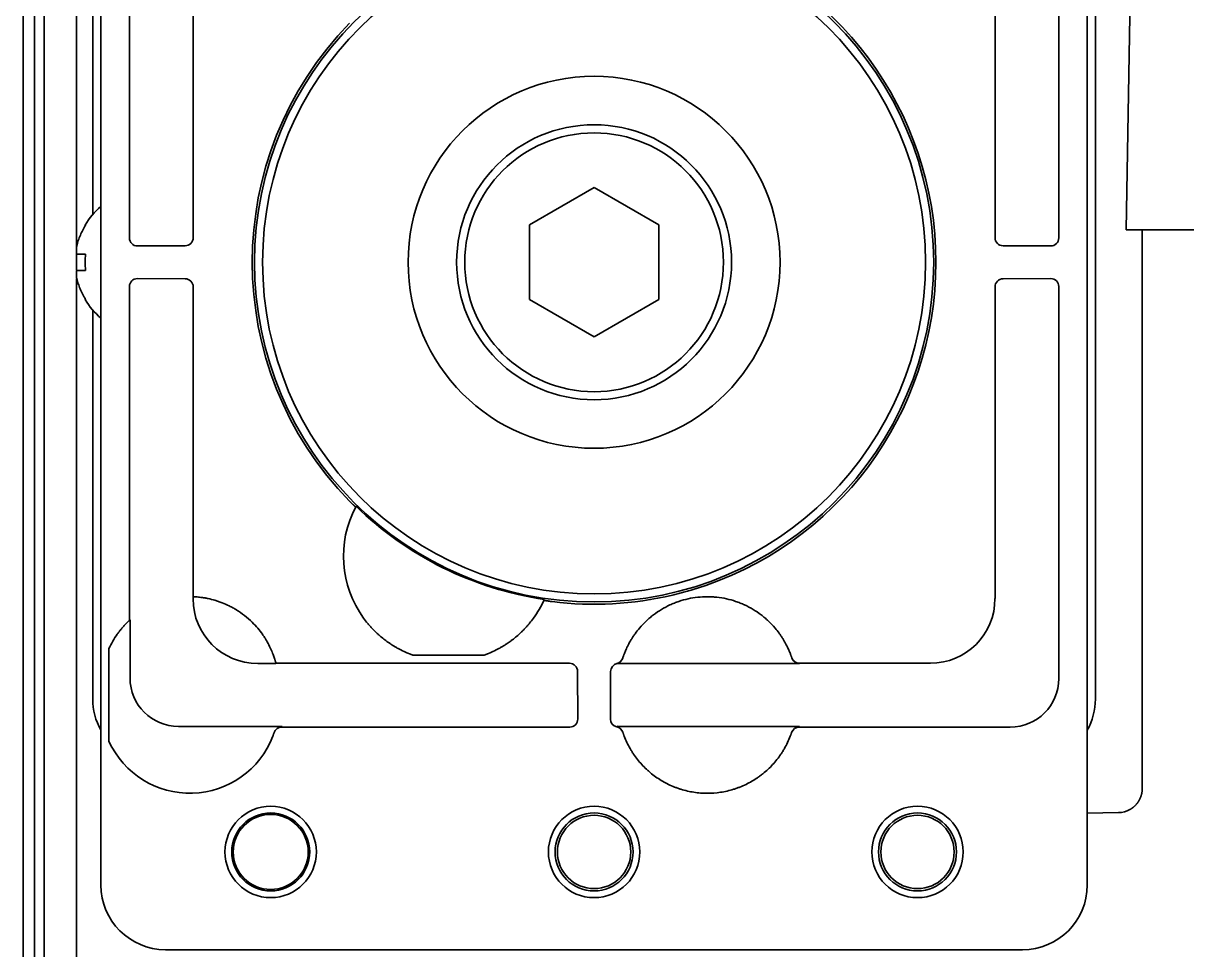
# Model space of a CAD drawing. Extents: x 6336 to 10269, y -393 to 2899.
# Drawn here: x 8426.8 to 8498.7, y 2675.2 to 2732.5 of the extents above; entities that cross this region are included whole.
import ezdxf

# ---------------------------------------------------------------- set-up
doc = ezdxf.new("R2010")
doc.units = 0
doc.header["$LTSCALE"] = 5
doc.layers.add('1', color=7, linetype='CONTINUOUS', true_color=0xffffff)

msp = doc.modelspace()

# ---------------------------------------------------------------- linework, layer by layer
at = {"layer": '1', "color": 7, "linetype": 'Continuous', "lineweight": 35}
for p, q in [((8428.073, 2127.326), (8428.073, 2762.726)), ((8426.773, 2761.926), (8426.773, 2112.526)), ((8427.462, 2115.526), (8427.462, 2758.926)), ((8431.573, 2756.227), (8431.573, 2679.226)), ((8492.573, 2679.226), (8492.573, 2756.227)), ((8430.073, 2754.504), (8430.073, 2718.731)), ((8494.973, 2719.726), (8495.427, 2745.761)), ((8431.073, 2744.727), (8431.073, 2720.678)), ((8493.073, 2690.726), (8493.073, 2744.727)), ((8490.81, 2719.232), (8490.81, 2743.464)), ((8433.336, 2739.864), (8433.336, 2719.232)), ((8437.28, 2719.247), (8437.28, 2738.404)), ((8486.866, 2738.52), (8486.866, 2719.247)), ((8458.073, 2720.036), (8462.073, 2722.345)), ((8462.073, 2722.345), (8466.073, 2720.036)), ((8430.595, 2720.026), (8430.628, 2720.026)), ((8458.073, 2715.417), (8458.073, 2720.036)), ((8466.073, 2720.036), (8466.073, 2715.417)), ((8496.973, 2719.726), (8494.973, 2719.726)), ((8739.973, 2719.726), (8496.973, 2719.726)), ((8433.836, 2718.733), (8436.783, 2718.748)), ((8487.366, 2718.748), (8490.31, 2718.733)), ((8430.073, 2718.232), (8430.073, 2717.231)), ((8495.973, 2715.548), (8495.973, 2717.818)), ((8430.073, 2716.71), (8430.073, 2222.737)), ((8433.336, 2716.22), (8433.336, 2695.588)), ((8436.783, 2716.705), (8433.836, 2716.72)), ((8437.28, 2697.049), (8437.28, 2716.205)), ((8486.866, 2716.205), (8486.866, 2696.933)), ((8490.31, 2716.72), (8487.366, 2716.705)), ((8490.81, 2691.989), (8490.81, 2716.22)), ((8430.628, 2715.426), (8430.595, 2715.426)), ((8462.073, 2713.107), (8458.073, 2715.417)), ((8466.073, 2715.417), (8462.073, 2713.107)), ((8431.073, 2714.774), (8431.073, 2690.726)), ((8495.973, 2697.743), (8495.973, 2712.816)), ((8437.271, 2697.049), (8437.28, 2697.049)), ((8437.271, 2696.923), (8437.271, 2697.049)), ((8433.375, 2695.624), (8433.336, 2695.588)), ((8433.375, 2695.624), (8433.375, 2692.028)), ((8495.973, 2693.265), (8495.973, 2695.035)), ((8432.073, 2688.108), (8432.073, 2693.844)), ((8450.883, 2693.433), (8455.263, 2693.433)), ((8474.298, 2693.271), (8474.297, 2693.272)), ((8442.399, 2692.924), (8441.27, 2692.924)), ((8442.397, 2692.933), (8442.399, 2692.924)), ((8450.288, 2692.933), (8442.397, 2692.933)), ((8450.385, 2692.933), (8450.288, 2692.933)), ((8450.882, 2692.933), (8450.385, 2692.933)), ((8455.263, 2692.933), (8450.883, 2692.933)), ((8455.263, 2692.933), (8455.761, 2692.933)), ((8455.858, 2692.933), (8455.761, 2692.933)), ((8460.552, 2692.933), (8455.858, 2692.933)), ((8461.066, 2689.489), (8461.051, 2692.436)), ((8463.094, 2692.433), (8463.079, 2689.489)), ((8474.774, 2692.924), (8463.529, 2692.924)), ((8482.866, 2692.933), (8474.771, 2692.933)), ((8495.973, 2685.2), (8495.973, 2690.064)), ((8436.375, 2689.028), (8442.774, 2689.028)), ((8442.761, 2688.989), (8460.567, 2688.989)), ((8463.599, 2689.028), (8474.774, 2689.028)), ((8474.761, 2688.989), (8487.81, 2688.989)), ((8442.286, 2688.645), (8442.282, 2688.634)), ((8442.287, 2688.649), (8442.286, 2688.647)), ((8474.287, 2688.648), (8474.291, 2688.663)), ((8492.573, 2683.667), (8494.499, 2683.7)), ((8435.572, 2675.226), (8488.573, 2675.226))]:
    msp.add_line(p, q, dxfattribs=at)
for centre, radius in [((8462.073, 2717.726), 21), ((8462.073, 2717.726), 20.5), ((8462.073, 2717.726), 11.5), ((8462.073, 2717.726), 8.5), ((8462.073, 2717.726), 8), ((8442.073, 2681.27), 2.825), ((8462.073, 2681.27), 2.825), ((8482.073, 2681.27), 2.825), ((8442.073, 2681.27), 2.411), ((8442.073, 2681.27), 2.32), ((8462.073, 2681.27), 2.411), ((8462.073, 2681.27), 2.267), ((8482.073, 2681.27), 2.411), ((8482.073, 2681.27), 2.267)]:
    msp.add_circle(centre, radius, dxfattribs=at)
for centre, radius, start, end in [((8462.073, 2717.726), 21.14, 286.69802, 73.30233), ((8462.073, 2717.726), 21.14, 135.6607, 224.3393), ((8434.693, 2717.527), 4.8, 130.542, 148.62729), ((8434.693, 2717.925), 4.8, 211.37271, 229.458), ((8453.073, 2699.552), 6.5, 152.04966, 216.05184), ((8462.073, 2717.726), 21.07, 225.69792, 261.61076), ((8453.073, 2699.552), 6.5, 323.94816, 335.25902), ((8462.073, 2717.726), 21.14, 262.96937, 283.24939), ((8437.073, 2691.552), 5.5, 45.48558, 58.47399), ((8437.073, 2691.552), 5.5, 144.66876, 155.38002), ((8437.073, 2690.4), 5.5, 204.61998, 338.89304), ((8494.473, 2685.2), 1.5, 271, 299.18746)]:
    msp.add_arc(centre, radius, start, end, dxfattribs=at)
for centre, major_axis, ratio, start_param, end_param in [((8433.836, 2719.233), (-0.448, -0.224), 0.999239, 5.819644, 7.390288), ((8436.78, 2719.247), (0.224, 0.447), 0.99981, 3.605286, 5.17593), ((8487.366, 2719.247), (-0.224, 0.447), 0.99981, 1.107255, 2.677899), ((8490.31, 2719.233), (0.448, -0.224), 0.999239, 5.176082, 6.746726), ((8433.836, 2716.22), (0.448, -0.224), 0.999239, 2.03449, 3.605134), ((8436.78, 2716.205), (0.224, -0.447), 0.99981, 1.107255, 2.677899), ((8487.366, 2716.205), (-0.224, -0.447), 0.99981, 3.605286, 5.17593), ((8490.31, 2716.22), (-0.448, -0.224), 0.999239, 2.678052, 4.248696), ((11934.696, -544.096), (3486.444, -3247.993), 0.03512, 3.150702, 3.151017), ((8441.271, 2696.924), (2.829, 2.829), 0.999695, 2.356347, 3.926839), ((3762.892, 3502.768), (4696.559, -804.417), 0.03512, 6.273761, 6.274076), ((8482.866, 2696.933), (-2.828, -2.828), 0.999924, 0.78555, 2.356042), ((8463.367, 2693.407), (0.476, -0.155), 0.999754, 5.263357, 6.293203), ((8474.771, 2693.433), (0.475, 0.156), 0.999831, 3.142574, 4.3946), ((8460.552, 2692.433), (-0.447, 0.224), 0.99981, 3.605286, 5.17593), ((8463.594, 2692.433), (0.447, 0.224), 0.99981, 1.330368, 2.677899), ((8436.376, 2692.029), (-2.122, -2.122), 0.999695, 5.497939, 7.068431), ((8487.809, 2691.99), (2.122, -2.122), 0.999543, 5.497939, 7.068431), ((8435.073, 2690.727), (-2.829, -2.829), 0.999695, 5.497939, 6.003271), ((8489.072, 2690.727), (2.829, -2.829), 0.999695, 0.279915, 0.785246), ((8460.566, 2689.489), (0.224, -0.448), 0.999239, 5.819644, 7.390288), ((8463.579, 2689.489), (-0.224, -0.448), 0.999239, 5.176082, 6.544021), ((8442.761, 2688.489), (0.474, -0.159), 0.999831, 1.894839, 3.141593), ((8463.378, 2688.51), (-0.477, -0.15), 0.999767, 3.157291, 4.205088), ((8463.599, 2689.529), (-0.224, -0.447), 0.99981, 0.22534, 0.463541), ((8474.761, 2688.489), (0.474, -0.158), 0.999831, 1.892032, 3.138921), ((8437.075, 2690.399), (-1.747, -5.214), 0.99983, 1.569957, 1.576869), ((8435.573, 2679.227), (2.829, 2.829), 0.999695, 2.356347, 3.926839), ((8488.572, 2679.227), (-2.829, 2.829), 0.999695, 2.356347, 3.926839)]:
    msp.add_ellipse(centre, major_axis=major_axis, ratio=ratio, start_param=start_param, end_param=end_param, dxfattribs=at)
for points, degree, knots in [([(8430.628, 2720.026), (8430.503, 2719.823), (8430.396, 2719.613), (8430.258, 2719.288), (8430.216, 2719.178), (8430.14, 2718.955), (8430.107, 2718.841), (8430.077, 2718.726)], 3, [0, 0, 0, 0, 0.5, 0.5, 0.75, 0.75, 1, 1, 1, 1]), ([(8495.973, 2717.818), (8495.973, 2718.185), (8495.973, 2719.403), (8495.973, 2719.562), (8495.973, 2719.726)], 2, [0, 0, 0, 0.819044, 0.819044, 1, 1, 1]), ([(8430.628, 2717.226), (8430.503, 2717.226), (8430.396, 2717.226), (8430.258, 2717.226), (8430.216, 2717.226), (8430.14, 2717.226), (8430.107, 2717.226), (8430.077, 2717.226)], 3, [0, 0, 0, 0, 0.5, 0.5, 0.75, 0.75, 1, 1, 1, 1]), ([(8446.953, 2702.951), (8446.977, 2702.927), (8447, 2702.904), (8447.035, 2702.869), (8447.046, 2702.858), (8447.069, 2702.835), (8447.08, 2702.824), (8447.114, 2702.791), (8447.135, 2702.771), (8447.166, 2702.742), (8447.176, 2702.732), (8447.19, 2702.719), (8447.195, 2702.714), (8447.204, 2702.706), (8447.209, 2702.701), (8447.231, 2702.681), (8447.247, 2702.666), (8447.265, 2702.65), (8447.268, 2702.647), (8447.275, 2702.641), (8447.278, 2702.639), (8447.288, 2702.631), (8447.293, 2702.626), (8447.308, 2702.613), (8447.316, 2702.607), (8447.325, 2702.601), (8447.327, 2702.6), (8447.33, 2702.599), (8447.331, 2702.599), (8447.331, 2702.599)], 3, [0, 0, 0, 0, 0.125, 0.125, 0.1875, 0.1875, 0.25, 0.25, 0.375, 0.375, 0.4375, 0.4375, 0.46875, 0.46875, 0.5, 0.5, 0.625, 0.625, 0.65625, 0.65625, 0.6875, 0.6875, 0.75, 0.75, 0.875, 0.875, 0.9375, 0.9375, 1, 1, 1, 1]), ([(8466.918, 2697.149), (8467.021, 2697.173), (8467.124, 2697.199), (8467.33, 2697.25), (8467.535, 2697.304), (8467.739, 2697.36), (8467.944, 2697.418), (8468.045, 2697.447), (8468.147, 2697.478)], 3, [0, 0, 0, 0, 0.25, 0.25, 0.5, 0.75, 0.75, 1, 1, 1, 1]), ([(8437.28, 2697.049), (8437.282, 2697.049), (8437.288, 2697.048), (8437.312, 2697.047), (8437.328, 2697.047), (8437.371, 2697.044), (8437.397, 2697.043), (8437.436, 2697.04), (8437.444, 2697.04), (8437.461, 2697.039), (8437.487, 2697.037), (8437.516, 2697.035), (8437.576, 2697.03), (8437.621, 2697.025), (8437.718, 2697.015), (8437.771, 2697.008), (8437.843, 2696.998), (8437.858, 2696.996), (8437.887, 2696.992), (8437.932, 2696.985), (8437.98, 2696.977), (8438.076, 2696.961), (8438.144, 2696.948), (8438.215, 2696.933)], 3, [0, 0, 0, 0, 0.125, 0.125, 0.25, 0.25, 0.375, 0.375, 0.40625, 0.40625, 0.4375, 0.5, 0.5, 0.625, 0.625, 0.75, 0.75, 0.78125, 0.78125, 0.8125, 0.875, 0.875, 1, 1, 1, 1]), ([(8438.215, 2696.933), (8438.344, 2696.905), (8438.48, 2696.871), (8438.693, 2696.809), (8438.765, 2696.786), (8438.875, 2696.749), (8438.913, 2696.736), (8438.988, 2696.709), (8439.025, 2696.695), (8439.213, 2696.622), (8439.362, 2696.556), (8439.548, 2696.464), (8439.585, 2696.446), (8439.659, 2696.407), (8439.696, 2696.387), (8439.805, 2696.327), (8439.877, 2696.284), (8439.949, 2696.241)], 3, [0, 0, 0, 0, 0.25, 0.25, 0.375, 0.375, 0.4375, 0.4375, 0.5, 0.5, 0.75, 0.75, 0.8125, 0.8125, 0.875, 0.875, 1, 1, 1, 1]), ([(8458.976, 2696.832), (8458.976, 2696.831), (8458.979, 2696.829), (8458.988, 2696.826), (8458.992, 2696.825), (8458.999, 2696.823), (8459.002, 2696.823), (8459.008, 2696.821), (8459.011, 2696.82), (8459.027, 2696.817), (8459.043, 2696.813), (8459.071, 2696.808), (8459.081, 2696.806), (8459.102, 2696.802), (8459.125, 2696.798), (8459.15, 2696.794), (8459.176, 2696.789), (8459.189, 2696.787), (8459.231, 2696.781), (8459.261, 2696.776), (8459.307, 2696.769), (8459.322, 2696.767), (8459.354, 2696.763), (8459.37, 2696.76), (8459.419, 2696.754), (8459.452, 2696.75), (8459.485, 2696.745)], 3, [0, 0, 0, 0, 0.125, 0.125, 0.1875, 0.1875, 0.21875, 0.21875, 0.25, 0.25, 0.375, 0.375, 0.4375, 0.4375, 0.5, 0.5625, 0.5625, 0.625, 0.625, 0.75, 0.75, 0.8125, 0.8125, 0.875, 0.875, 1, 1, 1, 1]), ([(8473.267, 2695.109), (8473.137, 2695.262), (8473, 2695.407), (8472.783, 2695.613), (8472.708, 2695.679), (8472.594, 2695.776), (8472.555, 2695.808), (8472.477, 2695.871), (8472.438, 2695.901), (8472.24, 2696.052), (8472.075, 2696.163), (8471.737, 2696.366), (8471.562, 2696.459), (8471.293, 2696.584), (8471.201, 2696.623), (8471.062, 2696.678), (8471.016, 2696.696), (8470.922, 2696.73), (8470.875, 2696.747), (8470.638, 2696.827), (8470.447, 2696.879), (8470.061, 2696.964), (8469.866, 2696.996), (8469.571, 2697.028), (8469.472, 2697.036), (8469.323, 2697.044), (8469.273, 2697.046), (8469.174, 2697.049), (8469.123, 2697.05), (8468.873, 2697.05), (8468.675, 2697.039), (8468.282, 2696.996), (8468.087, 2696.964), (8467.701, 2696.879), (8467.509, 2696.827), (8467.272, 2696.747), (8467.225, 2696.73), (8467.131, 2696.696), (8466.992, 2696.642), (8466.855, 2696.584), (8466.586, 2696.459), (8466.412, 2696.367), (8466.073, 2696.163), (8465.908, 2696.052), (8465.709, 2695.901), (8465.67, 2695.87), (8465.592, 2695.808), (8465.476, 2695.712), (8465.365, 2695.612), (8465.148, 2695.407), (8465.011, 2695.262), (8464.881, 2695.109)], 3, [0, 0, 0, 0, 0.0625, 0.0625, 0.09375, 0.09375, 0.109375, 0.109375, 0.125, 0.125, 0.1875, 0.1875, 0.25, 0.25, 0.28125, 0.28125, 0.296875, 0.296875, 0.3125, 0.3125, 0.375, 0.375, 0.4375, 0.4375, 0.46875, 0.46875, 0.484375, 0.484375, 0.5, 0.5, 0.5625, 0.5625, 0.625, 0.625, 0.6875, 0.6875, 0.703125, 0.703125, 0.71875, 0.75, 0.75, 0.8125, 0.8125, 0.875, 0.875, 0.890625, 0.890625, 0.90625, 0.9375, 0.9375, 1, 1, 1, 1]), ([(8432.586, 2694.733), (8432.622, 2694.784), (8432.659, 2694.834), (8432.733, 2694.932), (8432.771, 2694.98), (8432.848, 2695.074), (8432.886, 2695.12), (8432.945, 2695.187), (8432.964, 2695.209), (8433.003, 2695.252), (8433.022, 2695.273), (8433.06, 2695.314), (8433.078, 2695.333), (8433.106, 2695.362), (8433.115, 2695.371), (8433.132, 2695.39), (8433.141, 2695.399), (8433.184, 2695.442), (8433.216, 2695.473), (8433.25, 2695.507), (8433.257, 2695.513), (8433.269, 2695.525), (8433.275, 2695.531), (8433.292, 2695.547), (8433.301, 2695.556), (8433.313, 2695.567), (8433.317, 2695.57), (8433.323, 2695.576), (8433.326, 2695.579), (8433.333, 2695.585), (8433.335, 2695.587), (8433.336, 2695.588)], 3, [0, 0, 0, 0, 0.125, 0.125, 0.25, 0.25, 0.375, 0.375, 0.4375, 0.4375, 0.5, 0.5, 0.5625, 0.5625, 0.59375, 0.59375, 0.625, 0.625, 0.75, 0.75, 0.78125, 0.78125, 0.8125, 0.8125, 0.875, 0.875, 0.90625, 0.90625, 0.9375, 0.9375, 1, 1, 1, 1]), ([(8447.818, 2695.727), (8447.898, 2695.617), (8447.98, 2695.511), (8448.087, 2695.382), (8448.108, 2695.357), (8448.152, 2695.306), (8448.173, 2695.281), (8448.239, 2695.207), (8448.282, 2695.159), (8448.414, 2695.018), (8448.504, 2694.928), (8448.638, 2694.8), (8448.684, 2694.758), (8448.752, 2694.697), (8448.774, 2694.677), (8448.82, 2694.637), (8448.843, 2694.617), (8448.956, 2694.521), (8449.046, 2694.449), (8449.177, 2694.349), (8449.221, 2694.317), (8449.307, 2694.255), (8449.349, 2694.225), (8449.411, 2694.182), (8449.432, 2694.168), (8449.472, 2694.141), (8449.492, 2694.127), (8449.552, 2694.089), (8449.589, 2694.065), (8449.644, 2694.031), (8449.661, 2694.02), (8449.695, 2693.999), (8449.712, 2693.989), (8449.759, 2693.961), (8449.788, 2693.944), (8449.813, 2693.929)], 3, [0, 0, 0, 0, 0.125, 0.125, 0.15625, 0.15625, 0.1875, 0.1875, 0.25, 0.25, 0.375, 0.375, 0.4375, 0.4375, 0.46875, 0.46875, 0.5, 0.5, 0.625, 0.625, 0.6875, 0.6875, 0.75, 0.75, 0.78125, 0.78125, 0.8125, 0.8125, 0.875, 0.875, 0.90625, 0.90625, 0.9375, 0.9375, 1, 1, 1, 1]), ([(8456.333, 2693.929), (8456.358, 2693.944), (8456.387, 2693.961), (8456.45, 2693.998), (8456.484, 2694.019), (8456.538, 2694.053), (8456.557, 2694.065), (8456.595, 2694.089), (8456.614, 2694.102), (8456.673, 2694.14), (8456.713, 2694.167), (8456.796, 2694.224), (8456.838, 2694.254), (8456.925, 2694.316), (8456.969, 2694.349), (8457.101, 2694.45), (8457.191, 2694.522), (8457.37, 2694.674), (8457.46, 2694.755), (8457.595, 2694.883), (8457.64, 2694.927), (8457.708, 2694.995), (8457.73, 2695.018), (8457.775, 2695.065), (8457.798, 2695.088), (8457.842, 2695.136), (8457.864, 2695.16), (8457.909, 2695.209), (8457.974, 2695.282), (8458.039, 2695.358), (8458.166, 2695.512), (8458.248, 2695.617), (8458.328, 2695.727)], 3, [0, 0, 0, 0, 0.0625, 0.0625, 0.125, 0.125, 0.15625, 0.15625, 0.1875, 0.1875, 0.25, 0.25, 0.3125, 0.3125, 0.375, 0.375, 0.5, 0.5, 0.625, 0.625, 0.6875, 0.6875, 0.71875, 0.71875, 0.75, 0.75, 0.78125, 0.78125, 0.8125, 0.875, 0.875, 1, 1, 1, 1]), ([(8441.28, 2695.096), (8441.382, 2694.974), (8441.477, 2694.851), (8441.609, 2694.663), (8441.652, 2694.6), (8441.713, 2694.506), (8441.743, 2694.458), (8441.772, 2694.41), (8441.791, 2694.379), (8441.801, 2694.363), (8441.885, 2694.22), (8441.951, 2694.097), (8442.038, 2693.919), (8442.065, 2693.861), (8442.104, 2693.776), (8442.122, 2693.734), (8442.139, 2693.693), (8442.151, 2693.666), (8442.156, 2693.652), (8442.206, 2693.532), (8442.241, 2693.435), (8442.286, 2693.307), (8442.299, 2693.267), (8442.314, 2693.22), (8442.317, 2693.211), (8442.322, 2693.193), (8442.325, 2693.185), (8442.333, 2693.159), (8442.338, 2693.143), (8442.352, 2693.097), (8442.367, 2693.043), (8442.378, 2693.003), (8442.385, 2692.979), (8442.387, 2692.972), (8442.39, 2692.959), (8442.391, 2692.953), (8442.395, 2692.94), (8442.396, 2692.935), (8442.397, 2692.933)], 3, [0, 0, 0, 0, 0.125, 0.125, 0.1875, 0.1875, 0.21875, 0.234375, 0.234375, 0.25, 0.25, 0.375, 0.375, 0.4375, 0.4375, 0.46875, 0.484375, 0.484375, 0.5, 0.5, 0.625, 0.625, 0.6875, 0.6875, 0.703125, 0.703125, 0.71875, 0.71875, 0.75, 0.75, 0.8125, 0.875, 0.875, 0.90625, 0.90625, 0.9375, 0.9375, 1, 1, 1, 1]), ([(8464.881, 2695.109), (8464.784, 2694.995), (8464.694, 2694.879), (8464.566, 2694.702), (8464.525, 2694.643), (8464.476, 2694.568), (8464.466, 2694.553), (8464.446, 2694.523), (8464.437, 2694.508), (8464.408, 2694.463), (8464.39, 2694.433), (8464.3, 2694.286), (8464.237, 2694.172), (8464.167, 2694.036), (8464.153, 2694.009), (8464.127, 2693.955), (8464.114, 2693.929), (8464.078, 2693.852), (8464.055, 2693.803), (8464.035, 2693.757)], 3, [0, 0, 0, 0, 0.25, 0.25, 0.375, 0.375, 0.40625, 0.40625, 0.4375, 0.4375, 0.5, 0.5, 0.75, 0.75, 0.8125, 0.8125, 0.875, 0.875, 1, 1, 1, 1]), ([(8474.296, 2693.276), (8474.295, 2693.278), (8474.293, 2693.286), (8474.282, 2693.317), (8474.271, 2693.349), (8474.263, 2693.374), (8474.261, 2693.379), (8474.257, 2693.389), (8474.255, 2693.395), (8474.249, 2693.412), (8474.245, 2693.424), (8474.231, 2693.461), (8474.21, 2693.517), (8474.184, 2693.584), (8474.162, 2693.638), (8474.155, 2693.656), (8474.138, 2693.695), (8474.13, 2693.715), (8474.103, 2693.777), (8474.084, 2693.82), (8474.022, 2693.954), (8473.974, 2694.05), (8473.905, 2694.179), (8473.891, 2694.205), (8473.862, 2694.257), (8473.847, 2694.283), (8473.801, 2694.362), (8473.769, 2694.415), (8473.702, 2694.523), (8473.667, 2694.577), (8473.612, 2694.658), (8473.593, 2694.685), (8473.555, 2694.74), (8473.535, 2694.767), (8473.437, 2694.901), (8473.354, 2695.006), (8473.267, 2695.109)], 3, [0, 0, 0, 0, 0.0625, 0.125, 0.1875, 0.1875, 0.203125, 0.203125, 0.21875, 0.21875, 0.25, 0.25, 0.3125, 0.375, 0.375, 0.40625, 0.40625, 0.4375, 0.4375, 0.5, 0.5, 0.625, 0.625, 0.65625, 0.65625, 0.6875, 0.6875, 0.75, 0.75, 0.8125, 0.8125, 0.84375, 0.84375, 0.875, 0.875, 1, 1, 1, 1]), ([(8464.035, 2693.757), (8464.001, 2693.68), (8463.972, 2693.61), (8463.936, 2693.517), (8463.925, 2693.488), (8463.91, 2693.448), (8463.905, 2693.435), (8463.897, 2693.411), (8463.892, 2693.399), (8463.873, 2693.344), (8463.861, 2693.31), (8463.85, 2693.276), (8463.847, 2693.268), (8463.844, 2693.259), (8463.843, 2693.256), (8463.842, 2693.253), (8463.842, 2693.252), (8463.842, 2693.252)], 3, [0, 0, 0, 0, 0.25, 0.25, 0.375, 0.375, 0.4375, 0.4375, 0.5, 0.5, 0.75, 0.75, 0.875, 0.875, 0.9375, 0.9375, 1, 1, 1, 1]), ([(8474.774, 2692.924), (8474.747, 2692.924), (8474.695, 2692.928), (8474.645, 2692.94), (8474.607, 2692.952), (8474.595, 2692.957), (8474.571, 2692.967), (8474.559, 2692.972), (8474.524, 2692.99), (8474.502, 2693.003), (8474.47, 2693.026), (8474.46, 2693.034), (8474.44, 2693.051), (8474.43, 2693.06), (8474.402, 2693.088), (8474.386, 2693.107), (8474.355, 2693.15), (8474.341, 2693.172), (8474.317, 2693.219), (8474.307, 2693.243), (8474.299, 2693.268)], 3, [0, 0, 0, 0, 0.125, 0.25, 0.25, 0.3125, 0.3125, 0.375, 0.375, 0.5, 0.5, 0.5625, 0.5625, 0.625, 0.625, 0.75, 0.75, 0.875, 0.875, 1, 1, 1, 1]), ([(8495.973, 2690.064), (8495.973, 2690.903), (8495.973, 2691.637), (8495.973, 2691.986), (8495.973, 2692.269), (8495.973, 2692.482), (8495.973, 2692.652), (8495.973, 2693.072), (8495.973, 2693.265)], 2, [0, 0, 0, 0.5, 0.5, 0.7, 0.7, 0.82, 0.82, 1, 1, 1]), ([(8474.771, 2692.933), (8474.771, 2692.932), (8474.772, 2692.93), (8474.773, 2692.927), (8474.773, 2692.925), (8474.774, 2692.924)], 3, [0, 0, 0, 0, 0.499999, 0.499999, 1, 1, 1, 1]), ([(8442.204, 2688.419), (8442.207, 2688.427), (8442.21, 2688.434), (8442.215, 2688.449), (8442.218, 2688.457), (8442.226, 2688.478), (8442.232, 2688.493), (8442.242, 2688.52), (8442.247, 2688.534), (8442.253, 2688.552), (8442.255, 2688.558), (8442.26, 2688.57), (8442.261, 2688.575), (8442.267, 2688.591), (8442.27, 2688.601), (8442.276, 2688.617), (8442.278, 2688.624), (8442.282, 2688.636), (8442.284, 2688.64), (8442.285, 2688.645), (8442.286, 2688.646), (8442.286, 2688.648), (8442.287, 2688.648), (8442.287, 2688.648)], 3, [0, 0, 0, 0, 0.0625, 0.0625, 0.125, 0.125, 0.25, 0.25, 0.375, 0.375, 0.4375, 0.4375, 0.5, 0.5, 0.625, 0.625, 0.75, 0.75, 0.875, 0.875, 0.9375, 0.9375, 1, 1, 1, 1]), ([(8463.852, 2688.667), (8463.853, 2688.667), (8463.853, 2688.665), (8463.855, 2688.659), (8463.856, 2688.657), (8463.857, 2688.652), (8463.858, 2688.649), (8463.862, 2688.64), (8463.864, 2688.632), (8463.869, 2688.618), (8463.871, 2688.613), (8463.874, 2688.603), (8463.876, 2688.597), (8463.882, 2688.58), (8463.886, 2688.568), (8463.896, 2688.542), (8463.901, 2688.528), (8463.908, 2688.506), (8463.911, 2688.499), (8463.917, 2688.484), (8463.919, 2688.477), (8463.928, 2688.454), (8463.934, 2688.439), (8463.94, 2688.423)], 3, [0, 0, 0, 0, 0.125, 0.125, 0.1875, 0.1875, 0.25, 0.25, 0.375, 0.375, 0.4375, 0.4375, 0.5, 0.5, 0.625, 0.625, 0.75, 0.75, 0.8125, 0.8125, 0.875, 0.875, 1, 1, 1, 1]), ([(8463.94, 2688.423), (8464.04, 2688.164), (8464.158, 2687.914), (8464.313, 2687.643), (8464.33, 2687.613), (8464.366, 2687.553), (8464.384, 2687.523), (8464.439, 2687.435), (8464.477, 2687.377), (8464.593, 2687.205), (8464.674, 2687.094), (8464.929, 2686.771), (8465.115, 2686.569), (8465.367, 2686.334), (8465.444, 2686.265), (8465.523, 2686.198), (8465.576, 2686.153), (8465.603, 2686.131), (8465.738, 2686.023), (8465.849, 2685.94), (8466.19, 2685.707), (8466.427, 2685.569), (8466.797, 2685.39), (8466.923, 2685.334), (8467.084, 2685.271), (8467.117, 2685.258), (8467.182, 2685.234), (8467.214, 2685.222), (8467.313, 2685.188), (8467.378, 2685.166), (8467.708, 2685.064), (8467.976, 2685.002), (8468.382, 2684.941), (8468.519, 2684.925), (8468.725, 2684.909), (8468.828, 2684.904), (8468.932, 2684.901), (8469.001, 2684.899), (8469.036, 2684.899), (8469.348, 2684.899), (8469.623, 2684.92), (8470.165, 2685.001), (8470.433, 2685.062), (8470.73, 2685.154), (8470.763, 2685.165), (8470.829, 2685.187), (8470.862, 2685.198), (8470.96, 2685.232), (8471.025, 2685.257), (8471.218, 2685.332), (8471.344, 2685.388), (8471.714, 2685.567), (8471.951, 2685.704), (8472.236, 2685.899), (8472.32, 2685.959), (8472.403, 2686.022), (8472.458, 2686.064), (8472.485, 2686.085), (8472.621, 2686.194), (8472.725, 2686.284), (8473.027, 2686.566), (8473.212, 2686.767), (8473.468, 2687.09), (8473.55, 2687.201), (8473.647, 2687.345), (8473.666, 2687.374), (8473.704, 2687.432), (8473.723, 2687.461), (8473.778, 2687.55), (8473.813, 2687.609), (8473.985, 2687.91), (8474.104, 2688.16), (8474.204, 2688.419)], 3, [0, 0, 0, 0, 0.0625, 0.0625, 0.070313, 0.070313, 0.078125, 0.078125, 0.09375, 0.09375, 0.125, 0.125, 0.1875, 0.1875, 0.203125, 0.210937, 0.210937, 0.21875, 0.21875, 0.25, 0.25, 0.3125, 0.3125, 0.34375, 0.34375, 0.351562, 0.351562, 0.359375, 0.359375, 0.375, 0.375, 0.4375, 0.4375, 0.46875, 0.46875, 0.484375, 0.492187, 0.492187, 0.5, 0.5, 0.5625, 0.5625, 0.625, 0.625, 0.632812, 0.632812, 0.640625, 0.640625, 0.65625, 0.65625, 0.6875, 0.6875, 0.75, 0.75, 0.765625, 0.773438, 0.773438, 0.78125, 0.78125, 0.8125, 0.8125, 0.875, 0.875, 0.90625, 0.90625, 0.914063, 0.914063, 0.921875, 0.921875, 0.9375, 0.9375, 1, 1, 1, 1]), ([(8474.204, 2688.419), (8474.21, 2688.434), (8474.215, 2688.449), (8474.224, 2688.471), (8474.226, 2688.478), (8474.232, 2688.492), (8474.234, 2688.5), (8474.242, 2688.52), (8474.247, 2688.533), (8474.253, 2688.552), (8474.255, 2688.558), (8474.26, 2688.57), (8474.262, 2688.575), (8474.267, 2688.591), (8474.27, 2688.6), (8474.276, 2688.617), (8474.278, 2688.624), (8474.281, 2688.633), (8474.282, 2688.635), (8474.284, 2688.64), (8474.284, 2688.642), (8474.286, 2688.646), (8474.286, 2688.648), (8474.287, 2688.648)], 3, [0, 0, 0, 0, 0.125, 0.125, 0.1875, 0.1875, 0.25, 0.25, 0.375, 0.375, 0.4375, 0.4375, 0.5, 0.5, 0.625, 0.625, 0.75, 0.75, 0.8125, 0.8125, 0.875, 0.875, 1, 1, 1, 1]), ([(8495.204, 2683.891), (8495.21, 2683.894), (8495.22, 2683.9), (8495.236, 2683.909), (8495.252, 2683.918), (8495.267, 2683.928), (8495.283, 2683.937), (8495.298, 2683.947), (8495.313, 2683.957), (8495.328, 2683.968), (8495.343, 2683.978), (8495.357, 2683.988), (8495.372, 2683.999), (8495.386, 2684.01), (8495.4, 2684.021), (8495.414, 2684.032), (8495.428, 2684.043), (8495.441, 2684.055), (8495.455, 2684.066), (8495.468, 2684.078), (8495.481, 2684.09), (8495.494, 2684.102), (8495.507, 2684.114), (8495.52, 2684.126), (8495.532, 2684.138), (8495.545, 2684.151), (8495.557, 2684.163), (8495.569, 2684.176), (8495.58, 2684.189), (8495.592, 2684.201), (8495.603, 2684.214), (8495.615, 2684.227), (8495.626, 2684.241), (8495.637, 2684.254), (8495.648, 2684.267), (8495.658, 2684.281), (8495.668, 2684.294), (8495.679, 2684.308), (8495.689, 2684.322), (8495.699, 2684.335), (8495.708, 2684.349), (8495.718, 2684.363), (8495.727, 2684.377), (8495.736, 2684.391), (8495.745, 2684.406), (8495.754, 2684.42), (8495.763, 2684.434), (8495.771, 2684.449), (8495.779, 2684.463), (8495.787, 2684.478), (8495.795, 2684.492), (8495.803, 2684.507), (8495.811, 2684.521), (8495.818, 2684.536), (8495.825, 2684.551), (8495.832, 2684.566), (8495.839, 2684.581), (8495.846, 2684.595), (8495.852, 2684.61), (8495.858, 2684.625), (8495.865, 2684.64), (8495.87, 2684.655), (8495.876, 2684.67), (8495.882, 2684.685), (8495.887, 2684.701), (8495.893, 2684.716), (8495.898, 2684.731), (8495.903, 2684.746), (8495.907, 2684.761), (8495.912, 2684.776), (8495.916, 2684.792), (8495.92, 2684.807), (8495.924, 2684.822), (8495.928, 2684.837), (8495.932, 2684.853), (8495.936, 2684.868), (8495.939, 2684.883), (8495.942, 2684.898), (8495.945, 2684.914), (8495.948, 2684.929), (8495.951, 2684.944), (8495.953, 2684.959), (8495.956, 2684.974), (8495.958, 2684.99), (8495.96, 2685.005), (8495.962, 2685.02), (8495.964, 2685.035), (8495.965, 2685.05), (8495.967, 2685.065), (8495.968, 2685.08), (8495.969, 2685.096), (8495.97, 2685.111), (8495.971, 2685.126), (8495.972, 2685.141), (8495.972, 2685.156), (8495.973, 2685.17), (8495.973, 2685.185), (8495.973, 2685.195), (8495.973, 2685.2)], 3, [0, 0, 0, 0, 0.011513, 0.023002, 0.034469, 0.045912, 0.057332, 0.068729, 0.080103, 0.091454, 0.102782, 0.114086, 0.125368, 0.136626, 0.147861, 0.159074, 0.170263, 0.181429, 0.192571, 0.203691, 0.214788, 0.225861, 0.236912, 0.247939, 0.258944, 0.269925, 0.280883, 0.291818, 0.30273, 0.313619, 0.324484, 0.335327, 0.346147, 0.356943, 0.367717, 0.378467, 0.389194, 0.399898, 0.41058, 0.421238, 0.431873, 0.442485, 0.453074, 0.463639, 0.474182, 0.484702, 0.495198, 0.505672, 0.516123, 0.52655, 0.536955, 0.547336, 0.557694, 0.56803, 0.578342, 0.588631, 0.598897, 0.60914, 0.61936, 0.629558, 0.639732, 0.649883, 0.660011, 0.670116, 0.680198, 0.690256, 0.700292, 0.710305, 0.720295, 0.730262, 0.740206, 0.750127, 0.760025, 0.769899, 0.779751, 0.78958, 0.799386, 0.809169, 0.818929, 0.828665, 0.838379, 0.84807, 0.857738, 0.867383, 0.877005, 0.886604, 0.89618, 0.905733, 0.915263, 0.92477, 0.934254, 0.943715, 0.953153, 0.962569, 0.971961, 0.98133, 0.990677, 1, 1, 1, 1])]:
    msp.add_open_spline(points, degree=degree, knots=knots, dxfattribs=at)
for points, degree in [([(8430.077, 2718.726), (8430.074, 2718.702), (8430.069, 2718.655), (8430.064, 2718.584), (8430.061, 2718.512), (8430.061, 2718.441), (8430.064, 2718.369), (8430.069, 2718.298), (8430.074, 2718.25), (8430.077, 2718.226)], 3), ([(8430.077, 2718.226), (8430.091, 2718.226), (8430.121, 2718.226), (8430.171, 2718.226), (8430.228, 2718.226), (8430.289, 2718.226), (8430.355, 2718.226), (8430.43, 2718.226), (8430.517, 2718.226), (8430.589, 2718.226), (8430.628, 2718.226)], 3), ([(8430.628, 2718.226), (8430.606, 2718.059), (8430.584, 2717.726), (8430.606, 2717.393), (8430.628, 2717.226)], 3), ([(8430.077, 2717.226), (8430.074, 2717.2), (8430.068, 2717.149), (8430.063, 2717.075), (8430.061, 2717.003), (8430.061, 2716.933), (8430.064, 2716.864), (8430.069, 2716.795), (8430.074, 2716.749), (8430.077, 2716.726)], 3), ([(8430.077, 2716.726), (8430.091, 2716.672), (8430.121, 2716.564), (8430.171, 2716.402), (8430.228, 2716.243), (8430.289, 2716.088), (8430.355, 2715.936), (8430.43, 2715.78), (8430.517, 2715.613), (8430.589, 2715.49), (8430.628, 2715.426)], 3), ([(8495.973, 2712.816), (8495.973, 2715.547)], 1), ([(8495.973, 2695.035), (8495.973, 2697.743)], 1), ([(8440.929, 2695.474), (8441.053, 2695.352), (8441.17, 2695.226), (8441.28, 2695.096)], 3), ([(8449.813, 2693.929), (8449.899, 2693.879), (8450.101, 2693.759), (8450.459, 2693.601)], 3), ([(8455.687, 2693.601), (8456.037, 2693.755), (8456.245, 2693.878), (8456.333, 2693.929)], 3), ([(8450.459, 2693.601), (8450.883, 2693.433)], 1), ([(8455.263, 2693.433), (8455.687, 2693.601)], 1), ([(8463.842, 2693.252), (8463.841, 2693.249), (8463.84, 2693.245), (8463.839, 2693.242)], 3), ([(8474.298, 2693.271), (8474.299, 2693.268)], 1), ([(8450.385, 2692.933), (8450.353, 2692.933), (8450.32, 2692.933), (8450.288, 2692.933)], 3), ([(8455.761, 2692.933), (8455.793, 2692.933), (8455.825, 2692.933), (8455.858, 2692.933)], 3), ([(8463.965, 2688.359), (8463.94, 2688.423)], 1), ([(8474.299, 2688.686), (8474.291, 2688.663)], 1)]:
    msp.add_open_spline(points, degree=degree, dxfattribs=at)

doc.saveas('drawing.dxf')
